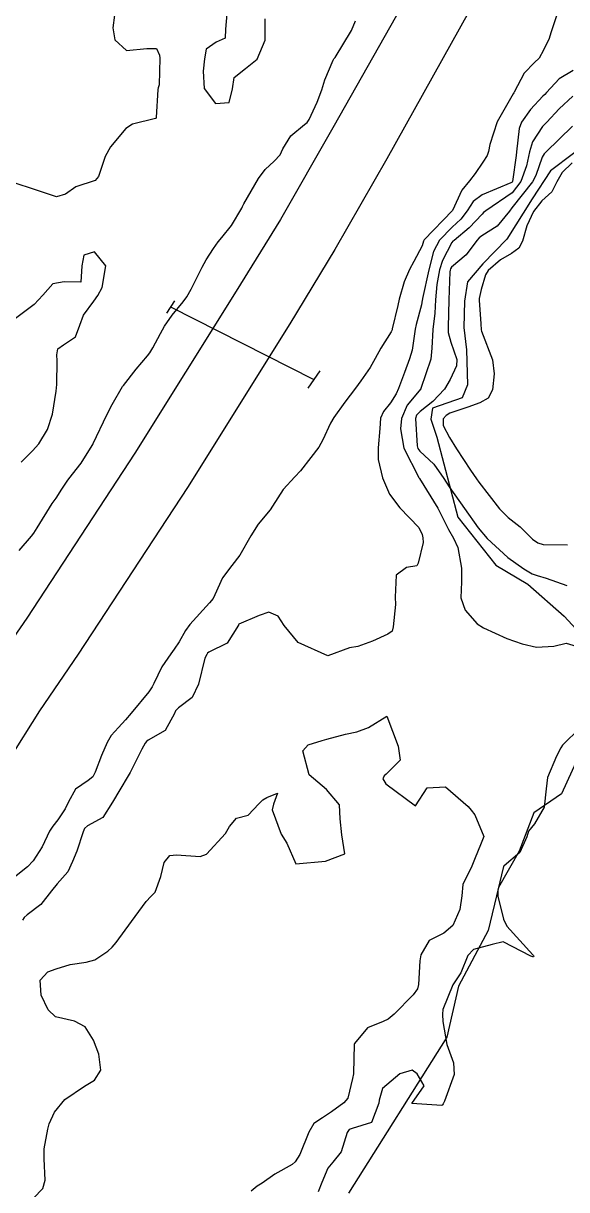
# Model space of a CAD drawing. Header units: metres. Extents: x 292545 to 299085, y 7450245 to 7463078.
# Drawn here: x 296378.2 to 296414.7, y 7459545.2 to 7459623.5 of the extents above; entities that cross this region are included whole.
import ezdxf

# ---------------------------------------------------------------- set-up
doc = ezdxf.new("R2010")
doc.units = ezdxf.units.M
for name, color, linetype in [('Curvas de Nivel 1m', 11, 'Continuous'), ('Curvas de Nivel 5m', 15, 'Continuous'), ('Hidrografia', 140, 'Continuous'), ('Linha Férrea', 20, 'Continuous'), ('Pórtico', 62, 'Continuous')]:
    doc.layers.add(name, color=color, linetype=linetype)

msp = doc.modelspace()

# ---------------------------------------------------------------- linework, layer by layer
at = {"layer": 'Curvas de Nivel 1m', "flags": 128}
for points, elevation in [([(296384.289, 7459624.069), (296384.179, 7459623.224), (296384.308, 7459622.416), (296385.108, 7459621.688), (296386.475, 7459621.831), (296387.109, 7459621.839), (296387.308, 7459621.39), (296387.333, 7459621.187), (296387.285, 7459619.387), (296387.222, 7459619.189), (296387.199, 7459619.071), (296387.101, 7459617.19), (296387.091, 7459617.151), (296387.052, 7459617.123), (296385.5, 7459616.754), (296385.045, 7459616.463), (296384.02, 7459615.225), (296383.666, 7459614.587), (296383.219, 7459613.237), (296383, 7459612.976), (296381.704, 7459612.551), (296380.995, 7459612.056), (296380.389, 7459611.869), (296378.999, 7459612.331), (296377.479, 7459612.83)], 659), ([(296391.866, 7459624.409), (296391.741, 7459623.134), (296391.717, 7459622.534), (296391.114, 7459622.262), (296390.462, 7459621.794), (296390.331, 7459621.148), (296390.244, 7459620.302), (296390.316, 7459619.152), (296391.068, 7459618.136), (296391.986, 7459618.214), (296392.217, 7459619.129), (296392.331, 7459619.887), (296393.097, 7459620.491), (296393.881, 7459621.108), (296394.409, 7459622.393), (296394.421, 7459623.101), (296394.41, 7459623.824)], 658), ([(296413.976, 7459624.036), (296413.604, 7459622.875), (296413.484, 7459622.512), (296413.111, 7459621.723), (296412.811, 7459621.178), (296412.508, 7459620.886), (296411.81, 7459620.175), (296411.144, 7459618.899), (296411.119, 7459618.853), (296411.072, 7459618.79), (296409.986, 7459616.916), (296409.496, 7459615.381), (296409.415, 7459614.924), (296409.315, 7459614.64), (296409.022, 7459614.191), (296408.516, 7459613.429), (296408.126, 7459612.939), (296407.63, 7459612.31), (296407, 7459610.95), (296405.085, 7459608.978), (296405.042, 7459608.899), (296404.957, 7459608.582), (296404.394, 7459607.532), (296404.117, 7459606.988), (296403.746, 7459606.171), (296403.416, 7459604.995), (296403.326, 7459604.577), (296402.946, 7459602.999), (296402.935, 7459602.947), (296402.881, 7459602.8), (296402.173, 7459601.704), (296401.806, 7459601.011), (296401.467, 7459600.404), (296400.848, 7459599.511), (296400.486, 7459599.025), (296399.771, 7459598.093), (296399.032, 7459597.047), (296398.809, 7459596.667), (296398.295, 7459595.558), (296398.02, 7459595.058), (296397.487, 7459594.362), (296396.777, 7459593.482), (296396.409, 7459593.075), (296395.632, 7459592.215), (296394.901, 7459591.098), (296394.741, 7459590.862), (296393.949, 7459589.89), (296393.452, 7459589.113), (296392.71, 7459587.821), (296392.174, 7459587.125), (296391.537, 7459586.284), (296391.026, 7459585.136), (296390.911, 7459584.897), (296390.668, 7459584.608), (296389.347, 7459583.16), (296389.062, 7459582.749), (296388.635, 7459581.996), (296388.31, 7459581.49), (296388.072, 7459581.176), (296387.483, 7459580.313), (296386.945, 7459579.187), (296386.828, 7459578.961), (296386.597, 7459578.644), (296385.423, 7459577.207), (296385.04, 7459576.749), (296384.568, 7459576.24), (296384.077, 7459575.708), (296383.804, 7459575.227), (296383.417, 7459574.359), (296383.001, 7459573.235), (296382.84, 7459572.927), (296382.527, 7459572.675), (296381.673, 7459572.097), (296381.199, 7459571.253), (296380.976, 7459570.785), (296380.495, 7459570.043), (296380.145, 7459569.608), (296379.94, 7459569.268), (296379.432, 7459568.235), (296378.827, 7459567.285), (296378.459, 7459566.887), (296377.571, 7459566.18)], 659), ([(296377.89, 7459588.12), (296378.721, 7459589.095), (296378.866, 7459589.288), (296379.093, 7459589.651), (296380.112, 7459591.269), (296380.369, 7459591.645), (296380.758, 7459592.233), (296381.166, 7459592.857), (296381.48, 7459593.253), (296382.047, 7459593.981), (296382.792, 7459595.17), (296382.831, 7459595.239), (296382.87, 7459595.315), (296383.778, 7459597.226), (296384.128, 7459597.916), (296384.842, 7459599.132), (296384.873, 7459599.179), (296384.894, 7459599.209), (296385.747, 7459600.308), (296386.511, 7459601.194), (296386.669, 7459601.389), (296386.871, 7459601.733), (296387.38, 7459602.691), (296387.654, 7459603.182), (296388.163, 7459603.915), (296388.909, 7459604.818), (296389.161, 7459605.166), (296389.438, 7459605.682), (296390.173, 7459607.151), (296390.456, 7459607.631), (296390.952, 7459608.403), (296391.25, 7459608.845), (296391.496, 7459609.135), (296392.158, 7459609.941), (296392.849, 7459611.121), (296392.89, 7459611.215), (296392.986, 7459611.396), (296393.96, 7459613.106), (296394.403, 7459613.708), (296395.021, 7459614.275), (296395.41, 7459614.703), (296395.61, 7459615.084), (296396.148, 7459615.973), (296397.049, 7459616.718), (296397.245, 7459616.874), (296397.371, 7459617.067), (296397.91, 7459618.222), (296398.21, 7459619.059), (296398.427, 7459619.719), (296398.973, 7459621.051), (296399.022, 7459621.133), (296399.105, 7459621.237), (296400.221, 7459623.034), (296400.47, 7459623.692)], 659), ([(296415.096, 7459620.366), (296414.162, 7459619.794), (296413.305, 7459618.878), (296413.198, 7459618.753), (296413.07, 7459618.623), (296412.223, 7459617.727), (296411.629, 7459616.894), (296411.479, 7459616.465), (296411.303, 7459614.897), (296411.274, 7459614.653), (296411.025, 7459612.9), (296411.003, 7459612.864), (296410.905, 7459612.805), (296408.994, 7459612.003), (296408.374, 7459611.552), (296407.976, 7459610.94), (296407.551, 7459610.37), (296406.972, 7459609.84), (296406.122, 7459608.963), (296405.716, 7459608.204), (296405.406, 7459606.973), (296404.984, 7459605.049), (296404.973, 7459604.979), (296404.969, 7459604.922), (296404.907, 7459604.611), (296404.565, 7459603.306), (296404.499, 7459602.984), (296404.279, 7459601.576), (296404.109, 7459600.988), (296403.767, 7459600.078), (296403.375, 7459598.995), (296403.201, 7459598.633), (296402.829, 7459598.044), (296402.359, 7459597.466), (296402.155, 7459597.007), (296402.107, 7459596.311), (296402.01, 7459595.012), (296402.009, 7459594.235), (296402.286, 7459593.007), (296402.757, 7459591.912), (296403.465, 7459590.993), (296404.73, 7459589.673), (296404.948, 7459589.199), (296405.012, 7459588.976), (296405.027, 7459588.667), (296404.697, 7459587.269), (296404.591, 7459587.085), (296403.902, 7459586.988), (296403.213, 7459586.469), (296403.138, 7459584.995), (296403.165, 7459584.498), (296403.003, 7459582.997), (296402.935, 7459582.711), (296402.646, 7459582.515), (296401.622, 7459582.031), (296400.633, 7459581.685), (296400.078, 7459581.589), (296398.623, 7459581.05), (296396.636, 7459581.947), (296395.679, 7459583.085), (296395.288, 7459583.719), (296394.662, 7459583.977), (296394.016, 7459583.75), (296392.653, 7459583.171), (296392.632, 7459583.142), (296392.621, 7459583.12), (296391.863, 7459581.899), (296390.625, 7459581.301), (296390.538, 7459581.227), (296390.488, 7459581.142), (296390.367, 7459580.89), (296389.931, 7459579.157), (296389.513, 7459578.242), (296388.587, 7459577.565), (296388.401, 7459577.355), (296388.318, 7459577.173), (296387.703, 7459576.042), (296386.556, 7459575.384), (296386.442, 7459575.304), (296386.363, 7459575.193), (296386.124, 7459574.772), (296385.353, 7459573.208), (296384.519, 7459571.819), (296384.288, 7459571.449), (296384.17, 7459571.223), (296383.522, 7459570.205), (296382.489, 7459569.635), (296382.282, 7459569.446), (296382.194, 7459569.243), (296381.774, 7459567.943), (296381.478, 7459567.25), (296381.149, 7459566.557), (296380.448, 7459565.748), (296380.073, 7459565.266), (296379.353, 7459564.356), (296378.418, 7459563.654), (296378.219, 7459563.489), (296378.113, 7459563.293)], 658), ([(296415.071, 7459618.632), (296414.161, 7459617.77), (296413.322, 7459616.877), (296413.189, 7459616.741), (296413.05, 7459616.595), (296412.371, 7459615.555), (296412.158, 7459614.889), (296411.955, 7459613.955), (296411.59, 7459612.894), (296410.995, 7459612.132), (296409.226, 7459610.928), (296409.083, 7459610.828), (296408.981, 7459610.717), (296408.116, 7459609.794), (296407.098, 7459608.949), (296407.025, 7459608.887), (296406.961, 7459608.801), (296406.314, 7459607.588), (296406.122, 7459606.962), (296405.948, 7459605.989), (296405.858, 7459604.966), (296405.805, 7459604.06), (296405.683, 7459602.968), (296405.612, 7459601.711), (296405.538, 7459600.97), (296404.873, 7459599.009), (296404.858, 7459598.98), (296403.942, 7459597.873), (296403.577, 7459596.992), (296403.508, 7459596.291), (296403.735, 7459594.991), (296404.727, 7459593.027), (296404.755, 7459592.98), (296404.773, 7459592.953), (296406.005, 7459590.961), (296406.256, 7459590.476), (296406.729, 7459589.537), (296407.06, 7459588.947), (296407.343, 7459588.314), (296407.605, 7459586.941), (296407.6, 7459586.024), (296407.557, 7459584.941), (296407.839, 7459584.117), (296408.656, 7459583.21), (296409.082, 7459582.926), (296410.643, 7459582.224), (296411.666, 7459581.866), (296412.634, 7459581.628), (296413.806, 7459581.698), (296414.639, 7459581.899), (296415.98, 7459581.499)], 657), ([(296415.051, 7459616.626), (296414.162, 7459615.749), (296413.264, 7459614.878), (296413.152, 7459614.758), (296413.028, 7459614.54), (296412.587, 7459613.307), (296412.371, 7459612.886), (296410.985, 7459611.123), (296410.815, 7459610.912), (296409.994, 7459609.899), (296408.966, 7459609.255), (296408.779, 7459609.118), (296408.619, 7459608.933), (296407.905, 7459607.984), (296406.936, 7459607.14), (296406.856, 7459607.029), (296406.834, 7459606.951), (296406.816, 7459606.836), (296406.738, 7459604.953), (296406.71, 7459603.128), (296406.698, 7459602.953), (296406.7, 7459602.772), (296406.875, 7459602.114), (296407.277, 7459600.946), (296407.271, 7459600.533), (296406.849, 7459599.597), (296406.468, 7459598.956), (296405.677, 7459598.12), (296404.82, 7459597.466), (296404.584, 7459597.215), (296404.515, 7459596.983), (296404.629, 7459595.147), (296404.665, 7459594.981), (296404.791, 7459594.796), (296405.742, 7459593.925), (296406.408, 7459592.955), (296406.765, 7459592.392), (296407.808, 7459590.939), (296408.73, 7459589.637), (296409.316, 7459588.924), (296410.704, 7459587.66), (296411.782, 7459586.894), (296412.354, 7459586.55), (296412.689, 7459586.441), (296413.292, 7459586.268), (296414.682, 7459585.778)], 656), ([(296378.023, 7459594.055), (296378.788, 7459594.807), (296379.209, 7459595.284), (296379.786, 7459596.259), (296380.136, 7459597.27), (296380.385, 7459598.813), (296380.429, 7459599.266), (296380.449, 7459600.856), (296380.428, 7459601.267), (296380.48, 7459601.655), (296380.873, 7459601.932), (296381.664, 7459602.469), (296381.961, 7459603.249), (296382.222, 7459603.925), (296382.909, 7459604.87), (296383.177, 7459605.236), (296383.469, 7459605.783), (296383.706, 7459607.228), (296382.947, 7459608.184), (296382.238, 7459607.953), (296382.09, 7459607.248), (296382.026, 7459606.145), (296380.922, 7459606.161), (296380.16, 7459606.028), (296379.472, 7459605.274), (296378.906, 7459604.638), (296377.111, 7459603.308)], 658), ([(296378.847, 7459544.63), (296379.474, 7459545.277), (296379.642, 7459545.842), (296379.565, 7459547.277), (296379.568, 7459547.941), (296379.811, 7459549.274), (296379.912, 7459549.618), (296380.264, 7459550.403), (296380.962, 7459551.26), (296382.282, 7459552.143), (296382.957, 7459552.562), (296383.376, 7459553.229), (296383.239, 7459554.3), (296382.873, 7459555.234), (296382.332, 7459556.133), (296381.603, 7459556.519), (296380.338, 7459556.802), (296379.85, 7459557.275), (296379.359, 7459558.273), (296379.294, 7459559.281), (296379.819, 7459559.828), (296380.374, 7459560.038), (296381.309, 7459560.326), (296382.382, 7459560.49), (296382.984, 7459560.634), (296383.848, 7459561.225), (296384.127, 7459561.491), (296384.399, 7459561.796), (296385.438, 7459563.205), (296386.427, 7459564.548), (296386.738, 7459564.879), (296387.019, 7459565.184), (296387.4, 7459566.229), (296387.619, 7459567.178), (296388.009, 7459567.634), (296388.468, 7459567.69), (296390.052, 7459567.569), (296390.469, 7459567.735), (296391.741, 7459569.131), (296392.02, 7459569.598), (296392.498, 7459570.146), (296393.272, 7459570.342), (296393.992, 7459571.105), (296394.249, 7459571.37), (296394.517, 7459571.543), (296395.253, 7459571.822), (296394.971, 7459571.093), (296394.883, 7459570.719), (296395.491, 7459569.085), (296395.871, 7459568.474), (296396.463, 7459567.08), (296398.465, 7459567.252), (296399.756, 7459567.752), (296399.555, 7459569.039), (296399.444, 7459570.096), (296399.417, 7459571.041), (296398.523, 7459572.072), (296397.379, 7459573.062), (296396.951, 7459574.664), (296397.291, 7459575.063), (296398.244, 7459575.366), (296398.559, 7459575.454), (296399.807, 7459575.794), (296400.567, 7459575.956), (296401.358, 7459576.231), (296402.583, 7459577), (296403.355, 7459574.992), (296403.489, 7459574.045), (296402.534, 7459573.108), (296402.409, 7459573.002), (296402.309, 7459572.781), (296402.525, 7459572.464), (296404.503, 7459570.98), (296405.298, 7459572.196), (296406.522, 7459572.258), (296408.047, 7459570.937), (296408.244, 7459570.678), (296408.497, 7459570.367), (296409.108, 7459568.924), (296408.925, 7459568.479), (296408.467, 7459567.377), (296408.302, 7459566.932), (296407.684, 7459565.702), (296407.611, 7459564.942), (296407.496, 7459564.017), (296407.017, 7459562.951), (296406.408, 7459562.419), (296405.431, 7459561.942), (296404.861, 7459560.975), (296404.795, 7459560.568), (296404.711, 7459558.977), (296404.651, 7459558.686), (296404.356, 7459558.276), (296403.079, 7459556.999), (296402.685, 7459556.657), (296402.335, 7459556.504), (296401.278, 7459556.071), (296400.408, 7459555.029), (296400.391, 7459554.95), (296400.349, 7459553.029), (296400.345, 7459552.976), (296400.289, 7459552.658), (296399.955, 7459551.354), (296399.698, 7459551.036), (296398.877, 7459550.431), (296398.258, 7459550.037), (296397.671, 7459549.639), (296397.345, 7459549.063), (296396.731, 7459547.576), (296396.425, 7459547.077), (296396.221, 7459546.895), (296395.071, 7459546.235), (296394.208, 7459545.646), (296393.88, 7459545.429), (296393.47, 7459545.107)], 658), ([(296415.391, 7459576.032), (296414.559, 7459575.237), (296414.375, 7459575.042), (296414.272, 7459574.863), (296413.99, 7459574.311), (296413.374, 7459572.877), (296413.28, 7459572.12), (296413.144, 7459570.88), (296412.492, 7459569.777), (296412.095, 7459569.286), (296411.977, 7459568.895), (296411.523, 7459567.849), (296410.463, 7459566.956), (296410.436, 7459566.938), (296410.424, 7459566.91), (296410.046, 7459565.307), (296410.032, 7459564.914), (296410.417, 7459563.364), (296410.64, 7459562.908), (296412.394, 7459560.977), (296412.439, 7459560.935), (296412.467, 7459560.889), (296412.44, 7459560.841), (296412.392, 7459560.836), (296412.265, 7459560.891), (296410.402, 7459561.841), (296409.661, 7459561.657), (296408.397, 7459561.329), (296408.015, 7459560.936), (296407.546, 7459559.771), (296407.022, 7459558.95), (296406.346, 7459557.291), (296406.321, 7459556.982), (296406.317, 7459556.96), (296406.336, 7459556.502), (296406.624, 7459554.955), (296407.063, 7459553.711), (296407.117, 7459552.948), (296406.46, 7459551.143), (296406.368, 7459550.959), (296406.333, 7459550.898), (296406.271, 7459550.854), (296404.273, 7459550.98), (296405.086, 7459552.171), (296404.63, 7459552.977), (296404.295, 7459553.232), (296403.462, 7459552.992), (296402.283, 7459551.987), (296402.071, 7459551.216), (296402.048, 7459551.012), (296401.558, 7459549.713), (296400.247, 7459549.31), (296400.044, 7459549.234), (296399.917, 7459549.033), (296399.522, 7459547.745), (296398.959, 7459547.043), (296398.614, 7459546.651), (296398.209, 7459545.694), (296397.974, 7459545.053)], 657)]:
    msp.add_lwpolyline(points, dxfattribs=dict(at, elevation=elevation))
at = {"layer": 'Curvas de Nivel 5m', "elevation": 655, "flags": 128}
msp.add_lwpolyline([(296415.022, 7459614.162), (296414.367, 7459613.512), (296413.993, 7459612.87), (296413.662, 7459612.208), (296412.99, 7459611.608), (296412.435, 7459610.888), (296411.995, 7459609.917), (296411.693, 7459608.899), (296411.442, 7459608.417), (296410.95, 7459608.062), (296410.23, 7459607.631), (296409.401, 7459606.925), (296409.215, 7459606.643), (296408.92, 7459605.652), (296408.789, 7459605.056), (296408.779, 7459604.931), (296408.889, 7459603.336), (296408.929, 7459602.93), (296408.954, 7459602.858), (296409.688, 7459600.922), (296409.79, 7459599.984), (296409.671, 7459598.922), (296409.399, 7459598.36), (296408.83, 7459598.039), (296408.018, 7459597.745), (296406.819, 7459597.334), (296406.574, 7459597.196), (296406.37, 7459596.957), (296406.379, 7459596.527), (296406.801, 7459595.714), (296407.271, 7459594.945), (296408.204, 7459593.51), (296408.602, 7459592.932), (296408.769, 7459592.702), (296410.162, 7459590.916), (296410.737, 7459590.34), (296411.54, 7459589.707), (296412.364, 7459588.885), (296412.719, 7459588.638), (296413.078, 7459588.516), (296414.718, 7459588.503)], dxfattribs=at)
at = {"layer": 'Hidrografia'}
for points in [[(296416.666, 7459615.955), (296413.581, 7459613.607), (296412.353, 7459611.73), (296410.639, 7459609.04), (296409.023, 7459607.377), (296407.995, 7459606.155), (296407.797, 7459604.868), (296407.748, 7459603.107), (296407.944, 7459601.591), (296407.993, 7459599.244), (296407.65, 7459598.364), (296405.642, 7459597.679), (296405.545, 7459596.946), (296405.936, 7459595.723), (296407.357, 7459590.37), (296409.903, 7459587.142), (296412.057, 7459585.871), (296414.506, 7459583.719), (296417.422, 7459580.533)], [(296415.993, 7459575.446), (296414.306, 7459571.794), (296412.468, 7459570.504), (296411.475, 7459567.925), (296410.084, 7459565.494), (296409.389, 7459562.617), (296407.399, 7459558.87), (296406.604, 7459555.448), (296400.02, 7459544.959)]]:
    msp.add_lwpolyline(points, dxfattribs=at)
at = {"layer": 'Linha Férrea', "linetype": 'Continuous'}
for points in [[(296405.139, 7459627.432), (296398.969, 7459616.501), (296395.443, 7459610.353), (296392.459, 7459605.534), (296385.652, 7459594.67), (296378.401, 7459583.581), (296375.663, 7459579.628), (296373.598, 7459576.637), (296367.895, 7459568.766), (296362.647, 7459561.85), (296357.142, 7459554.748), (296350.126, 7459546.106), (296343.744, 7459538.829)], [(296408.741, 7459625.485), (296402.593, 7459614.421), (296399.085, 7459608.339), (296396.068, 7459603.337), (296389.197, 7459592.349), (296381.854, 7459581.159), (296379.264, 7459577.356), (296377.18, 7459574.055), (296371.757, 7459566.097), (296366.292, 7459559.16), (296360.309, 7459552.199), (296353.257, 7459543.456)]]:
    msp.add_lwpolyline(points, dxfattribs=at)
at = {"layer": 'Pórtico'}
for points in [[(296388.333, 7459604.897), (296387.793, 7459604.069)], [(296388.063, 7459604.483), (296397.683, 7459599.599)], [(296398.088, 7459600.186), (296397.279, 7459599.013)]]:
    msp.add_lwpolyline(points, dxfattribs=at)

doc.saveas('drawing.dxf')
